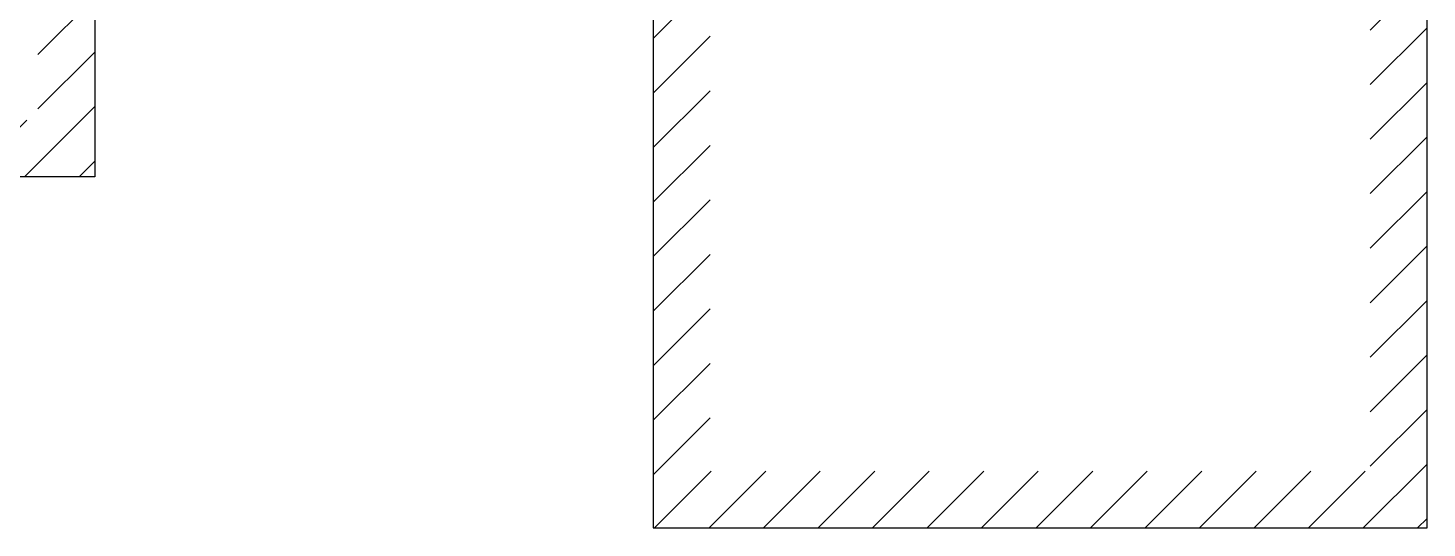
# Model space of a CAD drawing. Extents: x -408 to 1508121, y -29672 to 868845.
# Drawn here: x 1338292 to 1360981, y 354515 to 362620 of the extents above; entities that cross this region are included whole.
import ezdxf

# ---------------------------------------------------------------- set-up
doc = ezdxf.new("R2010")
doc.units = 0
doc.header["$MEASUREMENT"] = 0
doc.layers.add('A_Bldg Exist', color=8, linetype='Continuous')
doc.layers.add('Hatch-Areas', color=9, linetype='Continuous')
pattern_1 = [(45, (605403.5, -45588.06), (-441.94174, 441.94174), [])]

msp = doc.modelspace()

# ---------------------------------------------------------------- hatches: boundary and pattern name
at = {"layer": 'Hatch-Areas'}
h = msp.add_hatch(dxfattribs=at)
h.set_pattern_fill('ANSI31', color=256, scale=5000)
h.set_pattern_definition(pattern_1)
h.paths.add_polyline_path([(1360981, 389739), (1339172, 389739), (1339172, 377392), (1348433, 377392), (1348433, 376240), (1348433, 362010), (1348433, 354515), (1360981, 354515), (1360981, 377392)])
h.paths.add_polyline_path([(1340091, 378312), (1340091, 388819), (1360061, 388819), (1360061, 377392), (1360061, 355435), (1349353, 355435), (1349353, 378312)], flags=16)
h = msp.add_hatch(dxfattribs=at)
h.set_pattern_fill('ANSI31', color=256, scale=5000)
h.set_pattern_definition(pattern_1)
h.paths.add_polyline_path([(1339374, 376341), (1323008, 376341), (1323008, 360208), (1339374, 360208)])
h.paths.add_polyline_path([(1338454, 375421), (1338454, 361127), (1323928, 361127), (1323928, 375421)], flags=16)

# ---------------------------------------------------------------- linework, layer by layer
at = {"layer": 'A_Bldg Exist'}
msp.add_lwpolyline([(1348433, 377392), (1348433, 354515), (1360981, 354515), (1360981, 377392)], dxfattribs=at)
msp.add_lwpolyline([(1323008, 376341), (1339374, 376341), (1339374, 360208), (1323008, 360208)], close=True, dxfattribs=at)

doc.saveas('drawing.dxf')
